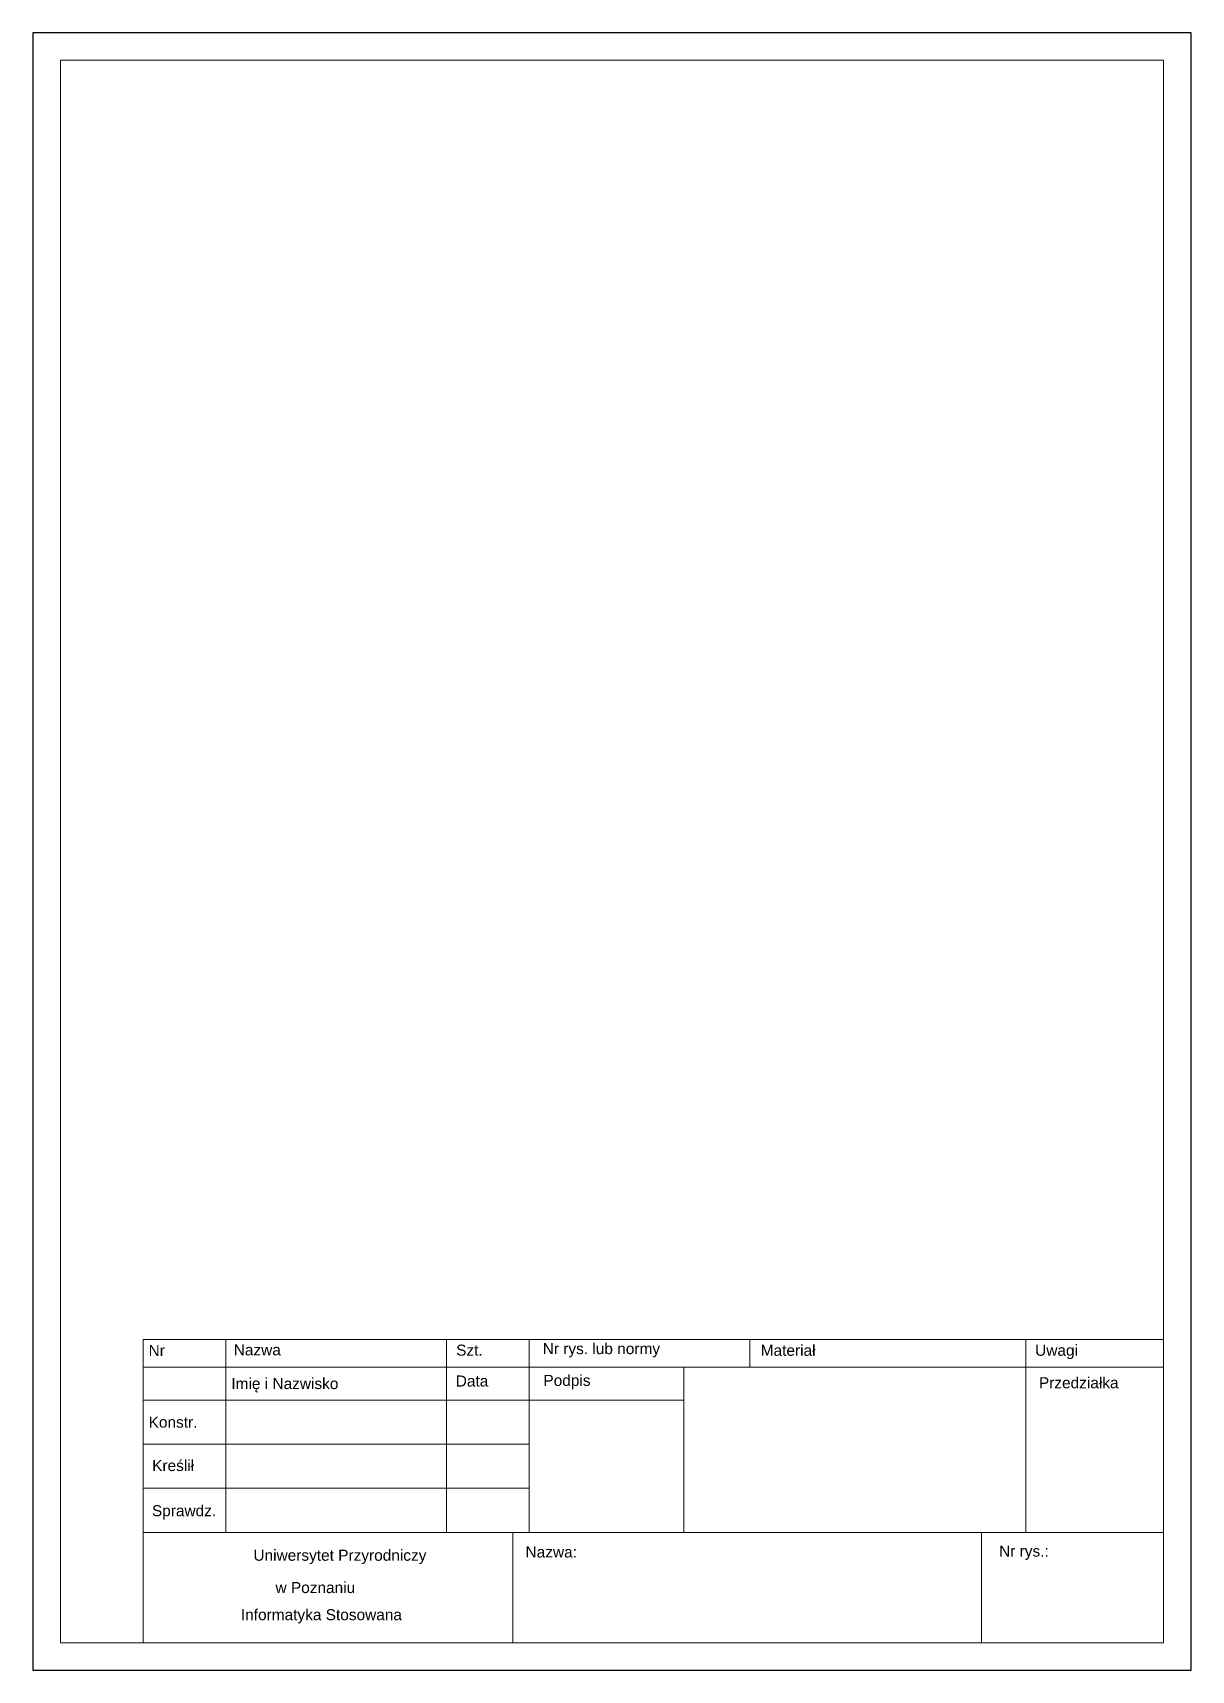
# Model space of a CAD drawing. Header units: millimetres. Extents: x 98 to 308, y 499 to 796.
import ezdxf

# ---------------------------------------------------------------- set-up
doc = ezdxf.new("R2010")
doc.units = ezdxf.units.MM
doc.layers.add('linia cienka', color=7, linetype='Continuous', lineweight=18)
doc.styles.get("Standard").update_dxf_attribs({"font": 'arial.ttf'})

msp = doc.modelspace()

# ---------------------------------------------------------------- linework, layer by layer
for p, q in [((308, 796), (98, 796)), ((98, 796), (98, 499)), ((308, 789), (308, 796)), ((308, 499), (308, 789)), ((98, 499), (308, 499))]:
    msp.add_line(p, q)
at = {"layer": 'linia cienka'}
for p, q in [((303, 791), (103, 791)), ((103, 791), (103, 504)), ((303, 504), (303, 791)), ((118, 504), (118, 559)), ((118, 559), (303, 559)), ((133, 524), (133, 559)), ((133, 559), (173, 559)), ((173, 559), (173, 524)), ((173, 559), (188, 559)), ((188, 559), (188, 524)), ((188, 559), (228, 559)), ((228, 554), (228, 559)), ((303, 559), (278, 559)), ((278, 559), (278, 524)), ((303, 559), (303, 554)), ((303, 554), (118, 554)), ((118, 554), (133, 554)), ((133, 554), (133, 554)), ((133, 554), (133, 524)), ((228, 554), (216, 554)), ((216, 554), (216, 524)), ((216, 554), (228, 554)), ((303, 554), (303, 554)), ((118, 540), (118, 548)), ((118, 548), (188, 548)), ((188, 548), (216, 548)), ((118, 532), (118, 540)), ((118, 540), (188, 540)), ((118, 524), (118, 532)), ((118, 532), (188, 532)), ((118, 504), (118, 524)), ((118, 524), (303, 524)), ((188, 524), (185, 524)), ((185, 524), (185, 504)), ((278, 524), (270, 524)), ((270, 524), (270, 504)), ((103, 504), (303, 504)), ((303, 504), (118, 504)), ((118, 504), (118, 504)), ((118, 504), (118, 504))]:
    msp.add_line(p, q, dxfattribs=at)

# ---------------------------------------------------------------- texts
for s, p in [('Nr rys. lub normy', (190.44, 556.33)), ('Nr', (119, 556)), ('Nazwa', (134.43, 556.11)), ('Szt.', (174.75, 556.06)), ('Materiał', (229.96, 556.03)), ('Uwagi', (279.71, 556.04)), ('Data', (174.68, 550.46)), ('Podpis', (190.57, 550.57)), ('Imię i Nazwisko', (134, 550)), ('Przedziałka', (280.39, 550.14)), ('Konstr.', (119, 543)), ('Kreślił', (119.64, 535.13)), ('Sprawdz.', (119.6, 526.94)), ('Uniwersytet Przyrodniczy', (138, 518.86)), ('Nazwa:', (187.33, 519.45)), ('Nr rys.:', (273.17, 519.61)), ('w Poznaniu', (142, 513)), ('Informatyka Stosowana', (135.73, 508.08))]:
    msp.add_text(s, height=2, dxfattribs=at).set_placement(p)

doc.saveas('drawing.dxf')
